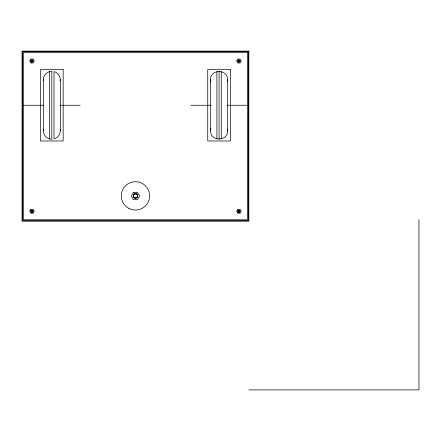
<?xml version="1.0" encoding="UTF-8"?>
<svg xmlns="http://www.w3.org/2000/svg" width="441" height="441" viewBox="0 0 441 441"><rect width="100%" height="100%" fill="white"/><g stroke="black" fill="none" stroke-linecap="round" stroke-linejoin="round"><path stroke-width="0.66" d="M43.312 79.744C43.284 75.191 47.264 71.21 51.818 71.238L51.818 139.279C47.264 139.306 43.284 135.326 43.312 130.773L43.312 79.744L43.455 80.841M43.312 130.773L43.455 129.671M60.18 80.841C60.897 76.751 57.975 72.594 54.017 71.525L54.017 138.987C57.644 137.994 60.301 134.533 60.323 130.773L60.323 79.744M210.578 79.744C210.164 68.818 228.003 68.818 227.589 79.744L227.589 130.773C228.003 141.699 210.164 141.699 210.578 130.773L210.578 79.744L210.87 81.943M210.578 130.773L210.87 128.574M227.369 81.392L227.589 79.744M23.467 105.256L43.279 105.256M60.356 105.256L80.168 105.256M190.733 105.256L211.228 105.256M227.622 105.256L247.434 105.256M248.851 389.894L418.95 389.894L418.95 219.789M227.369 129.119L227.589 130.773M60.18 129.671L60.323 130.773M221.283 71.525L221.283 138.987M219.083 71.238L219.083 139.279M216.884 71.525L216.884 138.987M49.618 71.525L49.618 138.987M30.837 59.066L29.707 61.029L30.837 62.997L33.108 62.997L34.238 61.029L33.108 59.066L30.837 59.066M30.837 209.321L29.707 211.289L30.837 213.251L33.108 213.251L34.238 211.289L33.108 209.321L30.837 209.321M133.375 192.386L131.302 195.975L133.375 199.569L137.526 199.569L139.599 195.975L137.526 192.386L133.375 192.386M237.793 59.066L236.657 61.029L237.793 62.997L240.064 62.997L241.194 61.029L240.064 59.066L237.793 59.066M237.793 209.321L236.657 211.289L237.793 213.251L240.064 213.251L241.194 211.289L240.064 209.321L237.793 209.321M248.851 51.106L22.05 51.106L22.05 221.211L248.851 221.211L248.851 51.106M248.283 51.674L22.618 51.674L22.618 220.643L248.283 220.643L248.283 51.674M247.434 52.529L23.467 52.529L23.467 219.789L247.434 219.789L247.434 52.529M63.157 69.535L40.478 69.535L40.478 140.977L63.157 140.977L63.157 69.535M230.423 69.535L207.744 69.535L207.744 140.977L230.423 140.977L230.423 69.535M133.849 197.469A2.266 2.266 0 0 0 137.642 196.454A2.266 2.266 0 0 0 134.863 193.676A2.266 2.266 0 0 0 133.849 197.469M134.461 197.585A1.985 1.985 0 0 0 137.432 195.865A1.985 1.985 0 0 0 134.461 194.15A1.985 1.985 0 0 0 134.461 197.585M31.405 62.016A1.136 1.136 0 0 0 33.108 61.029A1.136 1.136 0 0 0 31.405 60.048A1.136 1.136 0 0 0 31.405 62.016M31.372 61.63A0.849 0.849 0 0 0 32.794 61.249A0.849 0.849 0 0 0 31.752 60.213A0.849 0.849 0 0 0 31.372 61.63M31.405 212.27A1.136 1.136 0 0 0 33.108 211.289A1.136 1.136 0 0 0 31.405 210.302A1.136 1.136 0 0 0 31.405 212.27M31.548 212.022A0.849 0.849 0 0 0 32.821 211.289A0.849 0.849 0 0 0 31.548 210.55A0.849 0.849 0 0 0 31.548 212.022M238.361 62.016A1.136 1.136 0 0 0 240.064 61.029A1.136 1.136 0 0 0 238.361 60.048A1.136 1.136 0 0 0 238.361 62.016M238.327 61.63A0.849 0.849 0 0 0 239.744 61.249A0.849 0.849 0 0 0 238.708 60.213A0.849 0.849 0 0 0 238.327 61.63M238.361 212.27A1.136 1.136 0 0 0 240.064 211.289A1.136 1.136 0 0 0 238.361 210.302A1.136 1.136 0 0 0 238.361 212.27M238.504 212.022A0.849 0.849 0 0 0 239.777 211.289A0.849 0.849 0 0 0 238.504 210.55A0.849 0.849 0 0 0 238.504 212.022M128.364 208.141A14.173 14.173 0 0 0 149.626 195.865A14.173 14.173 0 0 0 128.364 183.594A14.173 14.173 0 0 0 128.364 208.141M134.042 197.733A2.249 2.249 0 0 0 137.675 196.317A2.249 2.249 0 0 0 134.632 193.88A2.249 2.249 0 0 0 134.042 197.733"/></g></svg>
